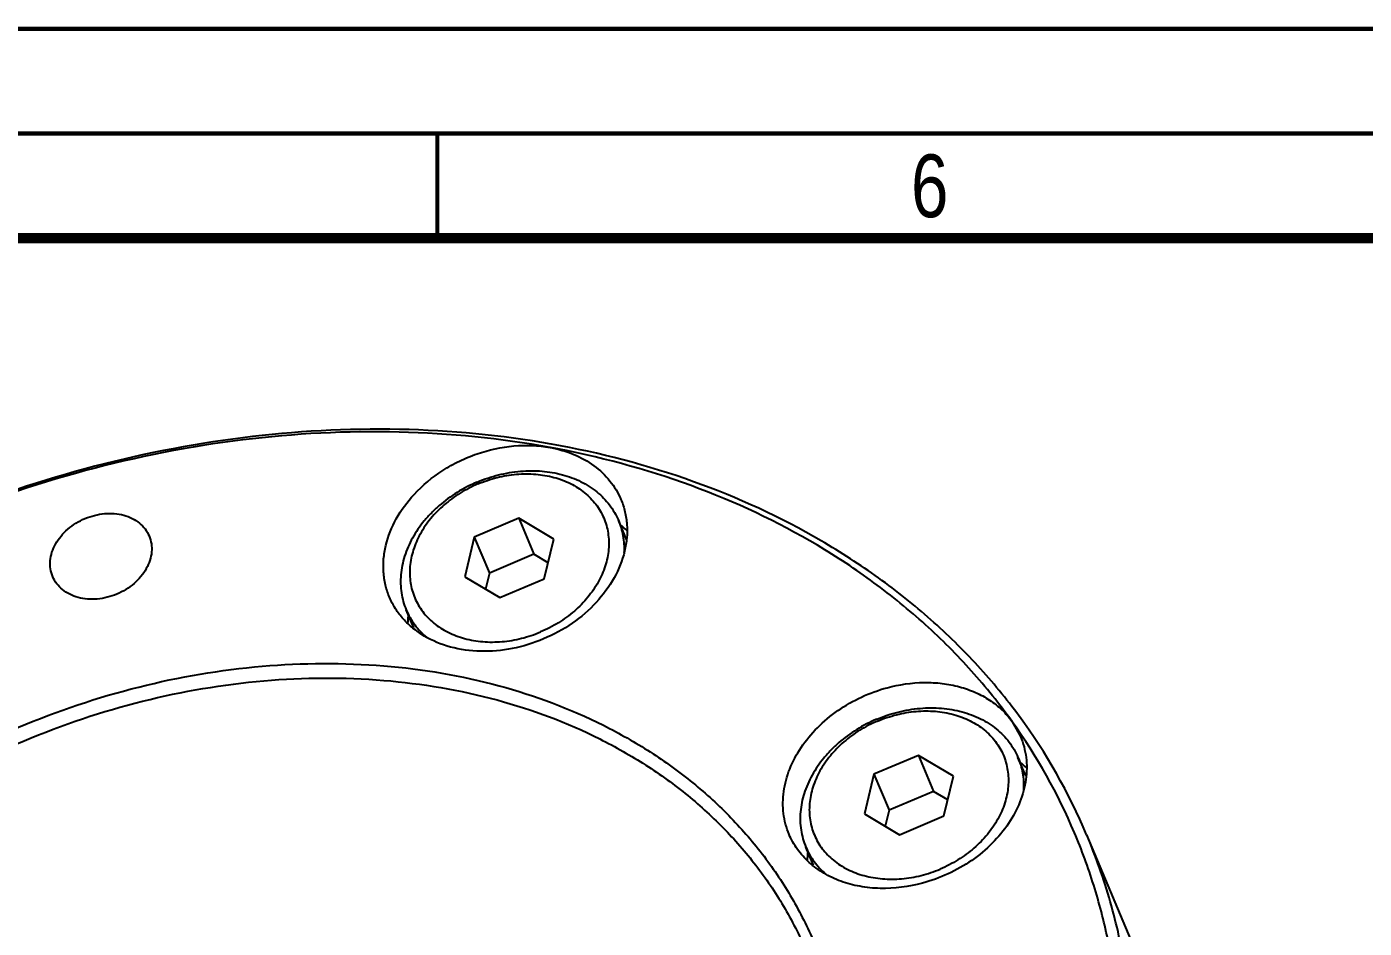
# Model space of a CAD drawing. Header units: millimetres. Extents: x 0 to 420, y 0 to 297.
# Drawn here: x 245.6 to 309.5, y 254 to 297.1 of the extents above; entities that cross this region are included whole.
import ezdxf

# ---------------------------------------------------------------- set-up
doc = ezdxf.new("R2010")
doc.units = ezdxf.units.MM
doc.header["$LTSCALE"] = 23.1
doc.layers.get('0').update_dxf_attribs({"linetype": 'CONTINUOUS'})
doc.layers.add('3_ALL_AXES', color=7, linetype='CONTINUOUS')
doc.layers.add('AXIS', color=7, linetype='CONTINUOUS')
doc.styles.get("Standard").update_dxf_attribs({"font": 'txt', "width": 0.8})

msp = doc.modelspace()

# ---------------------------------------------------------------- linework, layer by layer
at = {"color": 7, "linetype": 'CONTINUOUS'}
for p, q in [((270.7, 277.159), (270.685, 277.161)), ((269.14, 273.616), (267.013, 272.717)), ((269.14, 273.616), (269.866, 271.898)), ((270.813, 272.623), (269.14, 273.616)), ((274.288, 272.597), (273.897, 273.522)), ((267.013, 272.717), (266.559, 270.824)), ((267.013, 272.717), (267.739, 270.999)), ((270.36, 270.73), (270.813, 272.623)), ((269.866, 271.898), (267.739, 270.999)), ((270.543, 271.496), (269.866, 271.898)), ((267.739, 270.999), (267.555, 270.233)), ((266.559, 270.824), (268.233, 269.831)), ((268.233, 269.831), (270.36, 270.73)), ((264.129, 268.378), (263.766, 269.238)), ((293.05, 264.152), (293.042, 264.163)), ((288.225, 262.289), (286.098, 261.389)), ((288.225, 262.289), (288.951, 260.571)), ((289.899, 261.295), (288.225, 262.289)), ((293.353, 261.319), (292.983, 262.194)), ((286.098, 261.389), (285.645, 259.497)), ((286.098, 261.389), (286.824, 259.672)), ((289.445, 259.403), (289.899, 261.295)), ((288.951, 260.571), (286.824, 259.672)), ((289.629, 260.169), (288.951, 260.571)), ((285.645, 259.497), (287.318, 258.503)), ((286.824, 259.672), (286.641, 258.905)), ((287.318, 258.503), (289.445, 259.403)), ((283.215, 257.051), (282.851, 257.911))]:
    msp.add_line(p, q, dxfattribs=at)
for points, const_width in [([(420, 297), (0, 297)], 0.199), ([(415, 292), (5, 292)], 0.199), ([(265.25, 287), (265.25, 292)], 0.199), ([(410, 287), (24, 287)], 0.499)]:
    msp.add_lwpolyline(points, dxfattribs=dict(at, const_width=const_width))
msp.add_arc((270.591, 247.634), 27.879, 22.94743, 36.33423, dxfattribs=at)
for points, knots in [([(270.685, 277.161), (268.299, 277.585), (263.372, 278.049), (255.876, 277.635), (248.352, 276.14), (241.021, 273.607), (234.098, 270.113), (227.783, 265.757), (222.263, 260.668), (219.164, 256.811), (217.805, 254.804)], [0, 0, 0, 0, 0.120331, 0.244537, 0.371538, 0.5, 0.628462, 0.755463, 0.879669, 1, 1, 1, 1]), ([(293.042, 264.163), (292.429, 264.997), (291.101, 266.611), (288.848, 268.822), (286.339, 270.824), (282.642, 273.214), (277.459, 275.59), (273.003, 276.749), (270.7, 277.159)], [0, 0, 0, 0, 0.117393, 0.236383, 0.357369, 0.480671, 0.734826, 1, 1, 1, 1]), ([(267.154, 275.348), (266.823, 275.208), (266.188, 274.88), (265.47, 274.355), (264.961, 273.877), (264.509, 273.375), (264.044, 272.7), (263.721, 271.964), (263.565, 271.367), (263.501, 270.923), (263.488, 270.484), (263.527, 270.054), (263.617, 269.636), (263.711, 269.368), (263.766, 269.238)], [0, 0, 0, 0, 0.139318, 0.276594, 0.343953, 0.41016, 0.538422, 0.660826, 0.719937, 0.777733, 0.834386, 0.890126, 0.945227, 1, 1, 1, 1]), ([(267.154, 275.348), (267.484, 275.488), (268.162, 275.715), (269.039, 275.864), (269.737, 275.896), (270.411, 275.871), (271.22, 275.734), (271.973, 275.453), (272.51, 275.148), (272.873, 274.886), (273.197, 274.589), (273.479, 274.261), (273.716, 273.906), (273.842, 273.652), (273.897, 273.522)], [0, 0, 0, 0, 0.139318, 0.276594, 0.343953, 0.41016, 0.538422, 0.660826, 0.719937, 0.777733, 0.834386, 0.890126, 0.945227, 1, 1, 1, 1]), ([(267.192, 275.259), (267.486, 275.383), (268.09, 275.586), (268.872, 275.719), (269.493, 275.747), (270.094, 275.724), (270.815, 275.603), (271.485, 275.352), (271.963, 275.081), (272.287, 274.847), (272.575, 274.583), (272.826, 274.291), (273.038, 273.974), (273.207, 273.635), (273.332, 273.277), (273.412, 272.905), (273.447, 272.521), (273.435, 272.13), (273.378, 271.735), (273.239, 271.203), (272.952, 270.548), (272.537, 269.946), (272.135, 269.499), (271.681, 269.073), (271.042, 268.605), (270.475, 268.313), (270.181, 268.188)], [0, 0, 0, 0, 0.069659, 0.138297, 0.171976, 0.20508, 0.269211, 0.330413, 0.359968, 0.388866, 0.417193, 0.445063, 0.472613, 0.5, 0.527387, 0.554937, 0.582807, 0.611134, 0.640032, 0.669587, 0.730789, 0.79492, 0.828024, 0.861703, 0.930341, 1, 1, 1, 1]), ([(267.192, 275.259), (266.897, 275.134), (266.331, 274.842), (265.691, 274.374), (265.238, 273.948), (264.836, 273.501), (264.421, 272.899), (264.133, 272.244), (263.995, 271.712), (263.937, 271.317), (263.926, 270.926), (263.96, 270.542), (264.04, 270.17), (264.166, 269.812), (264.335, 269.473), (264.546, 269.156), (264.797, 268.864), (265.086, 268.6), (265.409, 268.366), (265.887, 268.095), (266.558, 267.844), (267.279, 267.723), (267.88, 267.7), (268.501, 267.728), (269.282, 267.861), (269.887, 268.064), (270.181, 268.188)], [0, 0, 0, 0, 0.069659, 0.138297, 0.171976, 0.20508, 0.269211, 0.330413, 0.359968, 0.388866, 0.417193, 0.445063, 0.472613, 0.5, 0.527387, 0.554937, 0.582807, 0.611134, 0.640032, 0.669587, 0.730789, 0.79492, 0.828024, 0.861703, 0.930341, 1, 1, 1, 1]), ([(273.897, 273.522), (273.948, 273.402), (274.035, 273.157), (274.124, 272.775), (274.169, 272.381), (274.17, 272.115), (274.163, 271.982)], [0, 0, 0, 0, 0.246953, 0.495161, 0.745814, 1, 1, 1, 1]), ([(263.766, 269.238), (263.818, 269.114), (263.939, 268.871), (264.163, 268.528), (264.428, 268.212), (264.629, 268.021), (264.735, 267.931)], [0, 0, 0, 0, 0.246711, 0.494779, 0.745489, 1, 1, 1, 1]), ([(226.142, 229.194), (225.833, 229.926), (225.304, 231.435), (224.796, 233.791), (224.578, 236.218), (224.651, 238.692), (225.014, 241.191), (225.89, 244.558), (227.709, 248.706), (230.89, 253.32), (234.97, 257.467), (239.793, 260.995), (245.179, 263.775), (250.924, 265.702), (256.816, 266.703), (262.634, 266.74), (268.16, 265.808), (272.403, 264.223), (275.428, 262.505), (277.473, 261.025), (279.299, 259.354), (280.889, 257.506), (282.224, 255.501), (282.939, 254.07), (283.248, 253.338)], [0, 0, 0, 0, 0.027384, 0.054943, 0.082815, 0.111145, 0.140047, 0.169606, 0.230815, 0.294954, 0.361685, 0.430335, 0.5, 0.569665, 0.638315, 0.705046, 0.769185, 0.830394, 0.859953, 0.888855, 0.917186, 0.945057, 0.972616, 1, 1, 1, 1]), ([(226.724, 229.102), (226.419, 229.822), (225.899, 231.308), (225.399, 233.625), (225.185, 236.013), (225.257, 238.448), (225.614, 240.906), (226.475, 244.219), (228.266, 248.299), (231.395, 252.839), (235.409, 256.92), (240.155, 260.391), (245.453, 263.125), (251.106, 265.021), (256.902, 266.007), (262.626, 266.043), (268.063, 265.126), (272.238, 263.567), (275.215, 261.876), (277.227, 260.42), (279.024, 258.776), (280.587, 256.958), (281.901, 254.985), (282.604, 253.577), (282.909, 252.857)], [0, 0, 0, 0, 0.027385, 0.054945, 0.082817, 0.111147, 0.140048, 0.169607, 0.230816, 0.294955, 0.361686, 0.430335, 0.5, 0.569665, 0.638314, 0.705045, 0.769184, 0.830393, 0.859952, 0.888853, 0.917183, 0.945055, 0.972615, 1, 1, 1, 1]), ([(286.239, 264.021), (286.57, 264.16), (287.248, 264.388), (288.125, 264.537), (288.822, 264.569), (289.497, 264.543), (290.306, 264.407), (291.059, 264.126), (291.595, 263.821), (291.958, 263.558), (292.282, 263.262), (292.564, 262.934), (292.801, 262.578), (292.928, 262.324), (292.983, 262.194)], [0, 0, 0, 0, 0.139318, 0.276594, 0.343953, 0.41016, 0.538422, 0.660826, 0.719937, 0.777733, 0.834386, 0.890126, 0.945227, 1, 1, 1, 1]), ([(286.239, 264.021), (285.909, 263.881), (285.273, 263.553), (284.555, 263.028), (284.046, 262.55), (283.595, 262.048), (283.129, 261.372), (282.806, 260.637), (282.651, 260.039), (282.587, 259.596), (282.574, 259.157), (282.612, 258.726), (282.702, 258.308), (282.796, 258.041), (282.851, 257.911)], [0, 0, 0, 0, 0.139318, 0.276594, 0.343953, 0.41016, 0.538422, 0.660826, 0.719937, 0.777733, 0.834386, 0.890126, 0.945227, 1, 1, 1, 1]), ([(286.277, 263.931), (285.983, 263.807), (285.416, 263.515), (284.777, 263.047), (284.323, 262.621), (283.921, 262.174), (283.506, 261.572), (283.219, 260.916), (283.08, 260.384), (283.023, 259.989), (283.011, 259.598), (283.046, 259.214), (283.126, 258.842), (283.251, 258.485), (283.42, 258.146), (283.632, 257.829), (283.883, 257.537), (284.171, 257.273), (284.495, 257.039), (284.973, 256.767), (285.643, 256.517), (286.364, 256.395), (286.965, 256.372), (287.586, 256.401), (288.368, 256.533), (288.972, 256.736), (289.266, 256.861)], [0, 0, 0, 0, 0.069659, 0.138297, 0.171976, 0.20508, 0.269211, 0.330413, 0.359968, 0.388866, 0.417193, 0.445063, 0.472613, 0.5, 0.527387, 0.554937, 0.582807, 0.611134, 0.640032, 0.669587, 0.730789, 0.79492, 0.828024, 0.861703, 0.930341, 1, 1, 1, 1]), ([(286.277, 263.931), (286.571, 264.056), (287.176, 264.258), (287.957, 264.391), (288.578, 264.42), (289.179, 264.397), (289.9, 264.275), (290.571, 264.025), (291.049, 263.753), (291.372, 263.519), (291.661, 263.255), (291.912, 262.963), (292.123, 262.646), (292.292, 262.307), (292.417, 261.95), (292.498, 261.577), (292.532, 261.194), (292.521, 260.803), (292.463, 260.408), (292.325, 259.876), (292.037, 259.22), (291.622, 258.618), (291.22, 258.171), (290.767, 257.745), (290.127, 257.277), (289.561, 256.985), (289.266, 256.861)], [0, 0, 0, 0, 0.069659, 0.138297, 0.171976, 0.20508, 0.269211, 0.330413, 0.359968, 0.388866, 0.417193, 0.445063, 0.472613, 0.5, 0.527387, 0.554937, 0.582807, 0.611134, 0.640032, 0.669587, 0.730789, 0.79492, 0.828024, 0.861703, 0.930341, 1, 1, 1, 1]), ([(292.983, 262.194), (293.034, 262.074), (293.121, 261.827), (293.21, 261.443), (293.255, 261.047), (293.255, 260.78), (293.248, 260.646)], [0, 0, 0, 0, 0.246921, 0.495111, 0.745772, 1, 1, 1, 1]), ([(294.135, 230.971), (294.736, 232.096), (295.823, 234.377), (297.092, 237.901), (297.971, 241.454), (298.451, 245.006), (298.525, 248.522), (298.194, 251.97), (297.46, 255.316), (296.704, 257.462), (296.264, 258.503)], [0, 0, 0, 0, 0.134067, 0.264996, 0.392911, 0.518063, 0.64082, 0.761657, 0.881185, 1, 1, 1, 1]), ([(282.851, 257.911), (282.903, 257.789), (283.021, 257.55), (283.239, 257.214), (283.497, 256.902), (283.693, 256.714), (283.796, 256.625)], [0, 0, 0, 0, 0.24683, 0.494966, 0.745649, 1, 1, 1, 1])]:
    msp.add_open_spline(points, degree=3, knots=knots, dxfattribs=at)
at = {"layer": '3_ALL_AXES', "color": 7, "linetype": 'CONTINUOUS'}
for p, q in [((270.635, 277.001), (270.651, 276.998)), ((292.707, 263.901), (293.105, 263.189))]:
    msp.add_line(p, q, dxfattribs=at)
for centre, radius, start, end in [((271.438, 270.036), 4.147, 46.10593, 51.91175), ((267.97, 268.573), 4.137, 174.7735, 179.53919), ((289.207, 261.404), 4.3, 35.51402, 35.69429), ((270.327, 247.863), 27.533, 22.94105, 35.62742), ((290.522, 258.707), 4.149, 46.0199, 51.60743), ((287.059, 257.246), 4.141, 174.91544, 179.5549)]:
    msp.add_arc(centre, radius, start, end, dxfattribs=at)
for points, knots in [([(270.635, 277.001), (268.26, 277.436), (263.35, 277.923), (255.875, 277.534), (248.367, 276.056), (241.052, 273.534), (234.147, 270.044), (227.856, 265.688), (222.369, 260.596), (219.298, 256.736), (217.955, 254.728)], [0, 0, 0, 0, 0.120257, 0.244446, 0.37148, 0.5, 0.628521, 0.755554, 0.879743, 1, 1, 1, 1]), ([(264.144, 274.762), (264.546, 275.197), (265.246, 275.776), (266.295, 276.364), (267.415, 276.827), (268.877, 277.146), (270.069, 277.104), (270.635, 277.001)], [0, 0, 0, 0, 0.249114, 0.376812, 0.505026, 0.757909, 1, 1, 1, 1]), ([(292.699, 263.912), (292.1, 264.748), (290.801, 266.365), (288.589, 268.585), (286.119, 270.596), (282.474, 273.002), (277.348, 275.4), (272.933, 276.579), (270.651, 276.998)], [0, 0, 0, 0, 0.11744, 0.236453, 0.35742, 0.480698, 0.734802, 1, 1, 1, 1]), ([(270.651, 276.998), (271.032, 276.928), (271.766, 276.716), (272.743, 276.173), (273.523, 275.437), (273.886, 274.833), (274.019, 274.518)], [0, 0, 0, 0, 0.267863, 0.52183, 0.76423, 1, 1, 1, 1]), ([(262.966, 269.844), (262.887, 270.033), (262.757, 270.428), (262.664, 271.047), (262.671, 271.686), (262.815, 272.56), (263.253, 273.646), (263.816, 274.407), (264.144, 274.762)], [0, 0, 0, 0, 0.115367, 0.231949, 0.350848, 0.472954, 0.728283, 1, 1, 1, 1]), ([(274.019, 274.518), (274.099, 274.329), (274.228, 273.935), (274.321, 273.315), (274.315, 272.677), (274.17, 271.803), (273.732, 270.717), (273.169, 269.956), (272.841, 269.601)], [0, 0, 0, 0, 0.115367, 0.231948, 0.350847, 0.472953, 0.728283, 1, 1, 1, 1]), ([(272.841, 269.601), (272.497, 269.228), (271.71, 268.553), (270.344, 267.804), (268.854, 267.345), (267.338, 267.208), (265.893, 267.403), (264.809, 267.844), (264.082, 268.35), (263.619, 268.789), (263.239, 269.288), (263.046, 269.655), (262.966, 269.844)], [0, 0, 0, 0, 0.132284, 0.268011, 0.403751, 0.536028, 0.662089, 0.780566, 0.837217, 0.892383, 0.946475, 1, 1, 1, 1]), ([(286.735, 265.523), (287.31, 265.678), (288.197, 265.807), (289.36, 265.748), (290.184, 265.59), (290.948, 265.323), (291.635, 264.952), (292.229, 264.483), (292.557, 264.11), (292.699, 263.912)], [0, 0, 0, 0, 0.272773, 0.404622, 0.53229, 0.655393, 0.773964, 0.888553, 1, 1, 1, 1]), ([(282.052, 258.517), (281.919, 258.832), (281.738, 259.514), (281.753, 260.589), (282.047, 261.67), (282.601, 262.707), (283.387, 263.653), (284.698, 264.743), (285.899, 265.298), (286.735, 265.523)], [0, 0, 0, 0, 0.108666, 0.220394, 0.33747, 0.46096, 0.590666, 0.725321, 1, 1, 1, 1]), ([(293.105, 263.189), (293.238, 262.874), (293.419, 262.192), (293.403, 261.118), (293.109, 260.036), (292.555, 259), (291.769, 258.054), (290.458, 256.965), (289.256, 256.41), (288.421, 256.185)], [0, 0, 0, 0, 0.108678, 0.220406, 0.337485, 0.460978, 0.590682, 0.725336, 1, 1, 1, 1]), ([(288.421, 256.185), (287.766, 256.009), (286.751, 255.877), (285.436, 256.008), (284.525, 256.251), (283.704, 256.635), (282.999, 257.149), (282.432, 257.778), (282.159, 258.265), (282.052, 258.517)], [0, 0, 0, 0, 0.276117, 0.4086, 0.535993, 0.658055, 0.77523, 0.888642, 1, 1, 1, 1])]:
    msp.add_open_spline(points, degree=3, knots=knots, dxfattribs=at)
at = {"layer": 'AXIS', "color": 7, "linetype": 'CONTINUOUS'}
msp.add_line((300.403, 248.713), (296.264, 258.503), dxfattribs=at)
for points, knots in [([(246.881, 270.827), (246.831, 270.945), (246.76, 271.198), (246.749, 271.598), (246.833, 272.004), (247.07, 272.543), (247.579, 273.145), (248.402, 273.649), (249.337, 273.888), (250.123, 273.834), (250.675, 273.628), (251.025, 273.406), (251.304, 273.119), (251.436, 272.892), (251.486, 272.774)], [0, 0, 0, 0, 0.054954, 0.111219, 0.169723, 0.231083, 0.361772, 0.5, 0.638228, 0.768917, 0.830277, 0.888781, 0.945046, 1, 1, 1, 1]), ([(251.486, 272.774), (251.536, 272.656), (251.607, 272.403), (251.618, 272.003), (251.534, 271.597), (251.297, 271.058), (250.788, 270.456), (249.965, 269.952), (249.03, 269.712), (248.243, 269.767), (247.692, 269.973), (247.342, 270.195), (247.063, 270.481), (246.931, 270.709), (246.881, 270.827)], [0, 0, 0, 0, 0.054954, 0.111219, 0.169723, 0.231083, 0.361772, 0.5, 0.638228, 0.768917, 0.830277, 0.888781, 0.945046, 1, 1, 1, 1]), ([(281.476, 217.028), (283.179, 218.399), (286.377, 221.317), (290.496, 226.205), (293.791, 231.449), (296.183, 236.928), (297.383, 241.63), (297.829, 245.37), (297.91, 248.129), (297.737, 250.848), (297.314, 253.513), (296.641, 256.105), (296.028, 257.778), (295.683, 258.595)], [0, 0, 0, 0, 0.139292, 0.274831, 0.405953, 0.532338, 0.654101, 0.71347, 0.77194, 0.82965, 0.886771, 0.9435, 1, 1, 1, 1])]:
    msp.add_open_spline(points, degree=3, knots=knots, dxfattribs=at)

# ---------------------------------------------------------------- texts
at = {"color": 7, "linetype": 'CONTINUOUS', "insert": (287.875, 291), "char_height": 3, "width": 2.4, "attachment_point": 1, "line_spacing_factor": 0.9}
msp.add_mtext('6', dxfattribs=at)

doc.saveas('drawing.dxf')
